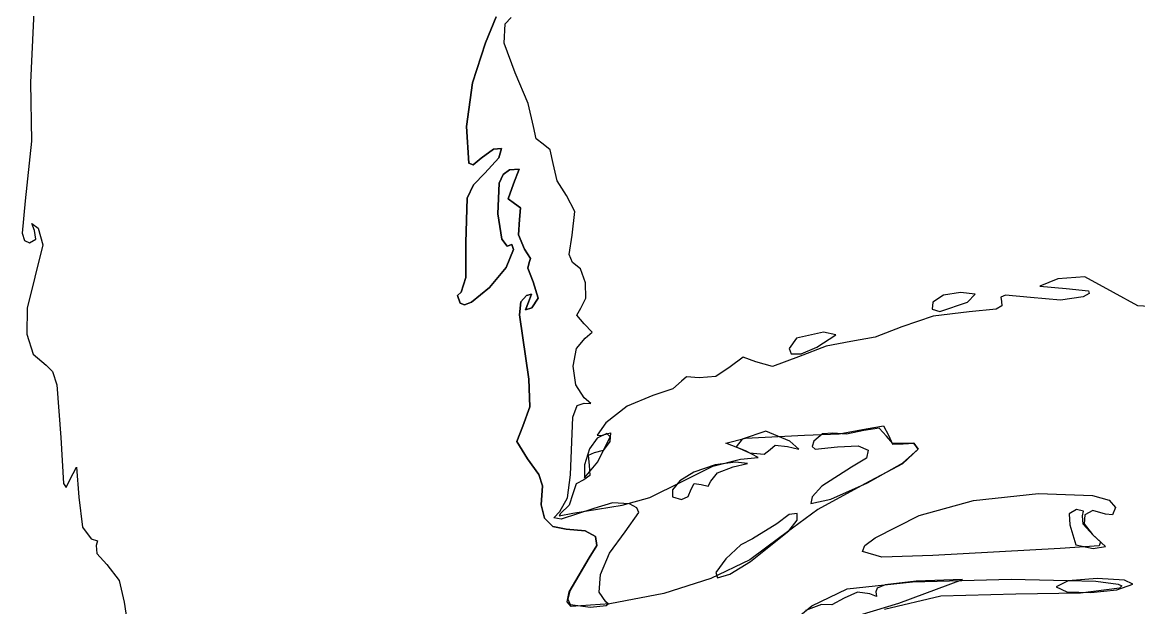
# Model space of a CAD drawing. Extents: x 16 to 127, y 24 to 199.
# Drawn here: x 16.29 to 56.22, y 128.07 to 148.99 of the extents above; entities that cross this region are included whole.
import ezdxf

# ---------------------------------------------------------------- set-up
doc = ezdxf.new("R2010")
doc.units = 0

msp = doc.modelspace()

# ---------------------------------------------------------------- linework, layer by layer
at = {"layer": 'Layer 1'}
for p, q in [((16.735656, 150.039567), (16.585505, 146.843487)), ((32.864093, 148.254599), (33.236141, 149.188843)), ((33.236141, 149.188843), (32.864093, 148.254599)), ((33.521451, 148.245779), (33.559771, 148.934049)), ((33.559771, 148.934049), (33.778979, 149.160268)), ((32.39018, 146.829949), (32.864093, 148.254599)), ((32.864093, 148.254599), (32.39018, 146.829949)), ((33.917841, 147.183917), (33.521451, 148.245779)), ((34.37998, 146.092158), (33.917841, 147.183917)), ((16.585505, 146.843487), (16.627441, 144.747853)), ((32.183231, 145.262688), (32.39018, 146.829949)), ((32.39018, 146.829949), (32.183231, 145.262688)), ((34.572244, 145.269744), (34.37998, 146.092158)), ((32.257579, 143.955073), (32.183231, 145.262688)), ((32.183231, 145.262688), (32.257579, 143.955073)), ((34.675873, 144.824009), (34.572244, 145.269744)), ((16.627441, 144.747853), (16.400296, 142.610151)), ((34.925022, 144.638624), (34.675873, 144.824009)), ((35.174171, 144.435468), (34.925022, 144.638624)), ((33.142832, 144.457737), (32.706048, 144.133093)), ((32.706048, 144.133093), (33.142832, 144.457737)), ((32.829873, 143.598987), (33.336771, 144.143324)), ((33.336771, 144.143324), (32.829873, 143.598987)), ((33.435946, 144.481285), (33.142832, 144.457737)), ((33.142832, 144.457737), (33.435946, 144.481285)), ((33.336771, 144.143324), (33.435946, 144.481285)), ((33.435946, 144.481285), (33.336771, 144.143324)), ((35.2778, 143.946826), (35.174171, 144.435468)), ((32.418082, 143.895007), (32.257579, 143.955073)), ((32.257579, 143.955073), (32.418082, 143.895007)), ((32.706048, 144.133093), (32.418082, 143.895007)), ((32.418082, 143.895007), (32.706048, 144.133093)), ((34.059658, 143.740143), (33.71711, 143.718226)), ((33.71711, 143.718226), (34.059658, 143.740143)), ((33.862455, 143.219398), (34.059658, 143.740143)), ((34.059658, 143.740143), (33.862455, 143.219398)), ((35.418999, 143.326554), (35.2778, 143.946826)), ((32.42688, 143.177875), (32.829873, 143.598987)), ((32.829873, 143.598987), (32.42688, 143.177875)), ((33.489998, 143.548297), (33.347222, 143.237478)), ((33.347222, 143.237478), (33.489998, 143.548297)), ((33.71711, 143.718226), (33.489998, 143.548297)), ((33.489998, 143.548297), (33.71711, 143.718226)), ((32.202281, 142.706591), (32.42688, 143.177875)), ((32.42688, 143.177875), (32.202281, 142.706591)), ((33.347222, 143.237478), (33.301185, 142.142367)), ((33.301185, 142.142367), (33.347222, 143.237478)), ((33.666266, 142.681103), (33.862455, 143.219398)), ((33.862455, 143.219398), (33.666266, 142.681103)), ((35.758636, 142.806295), (35.418999, 143.326554)), ((16.400296, 142.610151), (16.293669, 141.458066)), ((32.155715, 141.127072), (32.202281, 142.706591)), ((32.202281, 142.706591), (32.155715, 141.127072)), ((33.892088, 142.521956), (33.666266, 142.681103)), ((33.666266, 142.681103), (33.892088, 142.521956)), ((36.056161, 142.229944), (35.758636, 142.806295)), ((33.301185, 142.142367), (33.441635, 141.237844)), ((33.441635, 141.237844), (33.301185, 142.142367)), ((34.11522, 142.356283), (33.892088, 142.521956)), ((33.892088, 142.521956), (34.11522, 142.356283)), ((34.074827, 141.947986), (34.11522, 142.356283)), ((34.11522, 142.356283), (34.074827, 141.947986)), ((35.95972, 141.381072), (36.056161, 142.229944)), ((16.725911, 141.551817), (16.629249, 141.799775)), ((16.629249, 141.799775), (16.854322, 141.640011)), ((34.037212, 141.400563), (34.074827, 141.947986)), ((34.074827, 141.947986), (34.037212, 141.400563)), ((16.293669, 141.458066), (16.377178, 141.194199)), ((16.780062, 141.239387), (16.725911, 141.551817)), ((16.854322, 141.640011), (17.028285, 141.040465)), ((34.256508, 140.889652), (34.037212, 141.400563)), ((34.037212, 141.400563), (34.256508, 140.889652)), ((35.846434, 140.691964), (35.95972, 141.381072)), ((16.377178, 141.194199), (16.554813, 141.110844)), ((16.554813, 141.110844), (16.780062, 141.239387)), ((17.028285, 141.040465), (16.743197, 139.883177)), ((32.159154, 139.869595), (32.155715, 141.127072)), ((32.155715, 141.127072), (32.159154, 139.869595)), ((33.441635, 141.237844), (33.635266, 140.996897)), ((33.635266, 140.996897), (33.441635, 141.237844)), ((33.635266, 140.996897), (33.798734, 141.05559)), ((33.798734, 141.05559), (33.635266, 140.996897)), ((33.798734, 141.05559), (33.866688, 140.871661)), ((33.866688, 140.871661), (33.798734, 141.05559)), ((33.866688, 140.871661), (33.602931, 140.233816)), ((33.602931, 140.233816), (33.866688, 140.871661)), ((34.472364, 140.54759), (34.256508, 140.889652)), ((34.256508, 140.889652), (34.472364, 140.54759)), ((34.426547, 140.405288), (34.472364, 140.54759)), ((34.472364, 140.54759), (34.426547, 140.405288)), ((35.966775, 140.405288), (35.846434, 140.691964)), ((33.602931, 140.233816), (33.003617, 139.510114)), ((33.003617, 139.510114), (33.602931, 140.233816)), ((34.370455, 140.204293), (34.426547, 140.405288)), ((34.426547, 140.405288), (34.370455, 140.204293)), ((34.560955, 139.721251), (34.370455, 140.204293)), ((34.370455, 140.204293), (34.560955, 139.721251)), ((36.258082, 140.185232), (35.966775, 140.405288)), ((36.433765, 139.682534), (36.258082, 140.185232)), ((16.743197, 139.883177), (16.470665, 138.781517)), ((31.99379, 139.346601), (32.159154, 139.869595)), ((32.159154, 139.869595), (31.99379, 139.346601)), ((53.329803, 139.820029), (52.687042, 139.559723)), ((54.295136, 139.89032), (53.329803, 139.820029)), ((55.324763, 139.336723), (54.295136, 139.89032)), ((31.863174, 139.232169), (31.99379, 139.346601)), ((31.99379, 139.346601), (31.863174, 139.232169)), ((33.003617, 139.510114), (32.356677, 138.988289)), ((32.356677, 138.988289), (33.003617, 139.510114)), ((34.747222, 139.137316), (34.560955, 139.721251)), ((34.560955, 139.721251), (34.747222, 139.137316)), ((36.450566, 139.133402), (36.433765, 139.682534)), ((52.687042, 139.559723), (53.622256, 139.483832)), ((53.622256, 139.483832), (54.428001, 139.39158)), ((54.428001, 139.39158), (54.452717, 139.302758)), ((31.950045, 138.956076), (31.863174, 139.232169)), ((31.863174, 139.232169), (31.950045, 138.956076)), ((32.105327, 138.892998), (31.950045, 138.956076)), ((31.950045, 138.956076), (32.105327, 138.892998)), ((32.356677, 138.988289), (32.105327, 138.892998)), ((32.105327, 138.892998), (32.356677, 138.988289)), ((34.072358, 138.532346), (34.126079, 139.002902)), ((34.126079, 139.002902), (34.072358, 138.532346)), ((34.126079, 139.002902), (34.321419, 139.233712)), ((34.321419, 139.233712), (34.126079, 139.002902)), ((34.395855, 138.994176), (34.284995, 138.711998)), ((34.284995, 138.711998), (34.395855, 138.994176)), ((34.321419, 139.233712), (34.507333, 139.271504)), ((34.507333, 139.271504), (34.321419, 139.233712)), ((34.507333, 139.271504), (34.395855, 138.994176)), ((34.395855, 138.994176), (34.507333, 139.271504)), ((34.518622, 138.784626), (34.747222, 139.137316)), ((34.747222, 139.137316), (34.518622, 138.784626)), ((36.265226, 138.774043), (36.450566, 139.133402)), ((48.859753, 138.994176), (48.83782, 138.741565)), ((49.240797, 139.241738), (48.859753, 138.994176)), ((49.112386, 138.657361), (50.094476, 138.994176)), ((49.850706, 139.341662), (49.240797, 139.241738)), ((50.369466, 139.270445), (49.850706, 139.341662)), ((50.094476, 138.994176), (50.369466, 139.270445)), ((51.452054, 139.241121), (51.290085, 139.168029)), ((51.290085, 139.168029), (51.315441, 139.016754)), ((51.315441, 139.016754), (51.322667, 138.856455)), ((52.350139, 139.154337), (51.452054, 139.241121)), ((53.426949, 139.063717), (52.350139, 139.154337)), ((54.236795, 139.179737), (53.426949, 139.063717)), ((54.452717, 139.302758), (54.236795, 139.179737)), ((56.196301, 138.859283), (55.324763, 139.336723)), ((16.470665, 138.781517), (16.452331, 137.841915)), ((34.284995, 138.711998), (34.518622, 138.784626)), ((34.518622, 138.784626), (34.284995, 138.711998)), ((36.12945, 138.522865), (36.265226, 138.774043)), ((48.83782, 138.741565), (49.112386, 138.657361)), ((50.155507, 138.641398), (48.876025, 138.486617)), ((51.126396, 138.738721), (50.155507, 138.641398)), ((51.322667, 138.856455), (51.126396, 138.738721)), ((56.803255, 138.821315), (56.196301, 138.859283)), ((34.408555, 136.237921), (34.072358, 138.532346)), ((34.072358, 138.532346), (34.408555, 136.237921)), ((36.386581, 138.217712), (36.12945, 138.522865)), ((36.67361, 137.914764), (36.386581, 138.217712)), ((48.876025, 138.486617), (47.753441, 138.114348)), ((16.452331, 137.841915), (16.679002, 137.136601)), ((36.424329, 137.703361), (36.67361, 137.914764)), ((44.949914, 137.921731), (43.979775, 137.700539)), ((44.714611, 137.381275), (45.393577, 137.820175)), ((45.393577, 137.820175), (44.949914, 137.921731)), ((47.753441, 138.114348), (46.801558, 137.741682)), ((36.108317, 137.329345), (36.424329, 137.703361)), ((43.979775, 137.700539), (43.720439, 137.332906)), ((45.045782, 137.4218), (44.054564, 137.031672)), ((44.147256, 137.147444), (44.714611, 137.381275)), ((45.931696, 137.585181), (45.045782, 137.4218)), ((46.801558, 137.741682), (45.931696, 137.585181)), ((16.679002, 137.136601), (17.141483, 136.737808)), ((35.995439, 136.697724), (36.108317, 137.329345)), ((42.072833, 137.028144), (41.611223, 136.681011)), ((42.531268, 136.859869), (42.072833, 137.028144)), ((44.054564, 137.031672), (43.127022, 136.692432)), ((43.720439, 137.332906), (43.796066, 137.139931)), ((43.796066, 137.139931), (44.147256, 137.147444)), ((17.141483, 136.737808), (17.371064, 136.516914)), ((36.089068, 136.036932), (35.995439, 136.697724)), ((41.611223, 136.681011), (41.095374, 136.33617)), ((43.127022, 136.692432), (42.531268, 136.859869)), ((17.371064, 136.516914), (17.531655, 136.035603)), ((34.445685, 135.249349), (34.408555, 136.237921)), ((34.408555, 136.237921), (34.445685, 135.249349)), ((39.863914, 136.167013), (39.563832, 135.895065)), ((40.052518, 136.323779), (39.863914, 136.167013)), ((40.50597, 136.290838), (40.052518, 136.323779)), ((41.095374, 136.33617), (40.50597, 136.290838)), ((17.531655, 136.035603), (17.674178, 134.154415)), ((36.392578, 135.575404), (36.089068, 136.036932)), ((39.563832, 135.895065), (38.842269, 135.650899)), ((36.137184, 135.296054), (36.392578, 135.378202)), ((36.625677, 135.37044), (36.392578, 135.575404)), ((36.392578, 135.378202), (36.625677, 135.37044)), ((38.842269, 135.650899), (37.928486, 135.273162)), ((34.195477, 134.555523), (34.445685, 135.249349)), ((34.445685, 135.249349), (34.195477, 134.555523)), ((35.977138, 134.880035), (36.137184, 135.296054)), ((37.928486, 135.273162), (37.166573, 134.680054)), ((33.974859, 134.013524), (34.195477, 134.555523)), ((34.195477, 134.555523), (33.974859, 134.013524)), ((35.9001, 132.822678), (35.977138, 134.880035)), ((37.166573, 134.680054), (36.847618, 134.237185)), ((46.478502, 134.464154), (47.094981, 134.567297)), ((47.094981, 134.567297), (47.272252, 134.234142)), ((17.674178, 134.154415), (17.765724, 132.509102)), ((36.847618, 134.237185), (36.999357, 134.220031)), ((37.201995, 134.29595), (36.85507, 134.124428)), ((36.877648, 133.284464), (37.322237, 134.182416)), ((36.999357, 134.220031), (37.325809, 134.319162)), ((37.322237, 134.182416), (37.201995, 134.29595)), ((37.325809, 134.319162), (37.308037, 134.016126)), ((42.887927, 134.378649), (42.03879, 134.098676)), ((42.156971, 134.124781), (44.273639, 134.241551)), ((43.744472, 134.016478), (42.887927, 134.378649)), ((44.273639, 134.241551), (45.503467, 134.283399)), ((44.914813, 134.284722), (44.607367, 134.02424)), ((45.279409, 134.304698), (44.914813, 134.284722)), ((45.772945, 134.272595), (45.279409, 134.304698)), ((45.503467, 134.283399), (46.478502, 134.464154)), ((46.390307, 134.408768), (45.772945, 134.272595)), ((46.944345, 134.481881), (46.390307, 134.408768)), ((47.206283, 134.203098), (46.944345, 134.481881)), ((47.433075, 133.934237), (47.206283, 134.203098)), ((47.272252, 134.234142), (47.416847, 133.919464)), ((34.361988, 133.387122), (33.974859, 134.013524)), ((33.974859, 134.013524), (34.361988, 133.387122)), ((36.85507, 134.124428), (36.580256, 133.743737)), ((37.308037, 134.016126), (37.069339, 133.694701)), ((41.451415, 133.950862), (42.156971, 134.124781)), ((42.156971, 133.674989), (41.451415, 133.950862)), ((42.03879, 134.098676), (41.827388, 133.823156)), ((41.827388, 133.823156), (42.303374, 133.607961)), ((43.038916, 133.724378), (43.220332, 133.884054)), ((43.220332, 133.884054), (43.656277, 133.834445)), ((43.656277, 133.834445), (44.063251, 133.742238)), ((44.063251, 133.742238), (43.744472, 134.016478)), ((44.607367, 134.02424), (44.539281, 133.832654)), ((44.539281, 133.832654), (44.645291, 133.736946)), ((44.645291, 133.736946), (45.453681, 133.815042)), ((45.453681, 133.815042), (46.182995, 133.859586)), ((46.182995, 133.859586), (46.548969, 133.695671)), ((47.416847, 133.919464), (47.801419, 133.927578)), ((47.823644, 133.936045), (47.433075, 133.934237)), ((47.801419, 133.927578), (48.175143, 133.955051)), ((48.181625, 133.956859), (47.823644, 133.936045)), ((48.175143, 133.955051), (48.330586, 133.735667)), ((48.330586, 133.733198), (48.181625, 133.956859)), ((34.763802, 132.834099), (34.361988, 133.387122)), ((34.361988, 133.387122), (34.763802, 132.834099)), ((36.580256, 133.743737), (36.400692, 133.173339)), ((36.745709, 133.610078), (36.533557, 133.515137)), ((36.533557, 133.515137), (36.56297, 133.169106)), ((37.069339, 133.694701), (36.745709, 133.610078)), ((40.995008, 133.126949), (41.980582, 133.373364)), ((41.980582, 133.373364), (42.606675, 133.43951)), ((42.606675, 133.43951), (42.156971, 133.674989)), ((42.303374, 133.607961), (42.822884, 133.562982)), ((42.822884, 133.562982), (43.038916, 133.724378)), ((46.491213, 133.411172), (45.949334, 133.093964)), ((46.548969, 133.695671), (46.491213, 133.411172)), ((48.330586, 133.735667), (47.770022, 133.208925)), ((47.770711, 133.239777), (48.330586, 133.733198)), ((17.991678, 132.644172), (18.229274, 133.094052)), ((18.229274, 133.094052), (18.309178, 132.026811)), ((36.400692, 133.173339), (36.400781, 132.711376)), ((36.400781, 132.711376), (36.877648, 133.284464)), ((36.56297, 133.169106), (36.590531, 132.798424)), ((39.863914, 132.5715), (40.995008, 133.126949)), ((41.072796, 133.182423), (40.304886, 132.919339)), ((41.804193, 133.277761), (41.072796, 133.182423)), ((41.155478, 132.890279), (41.715998, 133.100667)), ((41.715998, 133.100667), (42.2337, 133.229828)), ((42.2337, 133.229828), (41.804193, 133.277761)), ((45.949334, 133.093964), (44.88981, 132.411691)), ((47.770022, 133.208925), (46.422057, 132.496711)), ((46.518057, 132.536707), (47.770711, 133.239777)), ((17.85932, 132.366442), (17.991678, 132.644172)), ((34.897858, 132.423686), (34.763802, 132.834099)), ((34.763802, 132.834099), (34.897858, 132.423686)), ((35.795237, 131.999823), (35.9001, 132.822678)), ((36.373881, 132.644172), (36.098053, 132.497284)), ((36.590531, 132.798424), (36.373881, 132.644172)), ((38.73282, 132.004806), (39.863914, 132.5715)), ((39.804532, 132.60105), (39.542136, 132.282266)), ((40.304886, 132.919339), (39.804532, 132.60105)), ((40.818619, 132.416277), (40.922248, 132.598664)), ((40.922248, 132.598664), (41.155478, 132.890279)), ((17.765724, 132.509102), (17.85932, 132.366442)), ((34.844616, 131.747206), (34.897858, 132.423686)), ((34.897858, 132.423686), (34.844616, 131.747206)), ((36.098053, 132.497284), (35.983356, 132.144286)), ((39.542136, 132.282266), (39.550873, 132.036837)), ((40.113063, 132.048418), (40.216692, 132.312208)), ((40.216692, 132.312208), (40.320321, 132.511968)), ((40.320321, 132.511968), (40.56947, 132.467783)), ((40.56947, 132.467783), (40.818619, 132.416277)), ((44.88981, 132.411691), (44.541172, 132.034307)), ((46.422057, 132.496711), (44.743936, 131.584956)), ((45.213081, 131.947606), (46.518057, 132.536707)), ((18.309178, 132.026811), (18.449055, 130.944576)), ((35.512045, 131.505052), (35.795237, 131.999823)), ((35.983356, 132.144286), (35.853886, 131.729771)), ((37.404037, 131.818848), (36.739712, 131.613002)), ((38.004068, 131.780219), (37.404037, 131.818848)), ((37.747246, 131.731535), (38.73282, 132.004806)), ((38.270328, 131.642299), (38.004068, 131.780219)), ((39.550873, 132.036837), (39.863914, 131.938616)), ((39.863914, 131.938616), (40.113063, 132.048418)), ((44.541172, 132.034307), (44.496242, 131.796094)), ((44.496242, 131.796094), (45.213081, 131.947606)), ((48.365511, 131.361471), (50.318247, 131.898686)), ((50.318247, 131.898686), (52.636506, 132.147108)), ((52.636506, 132.147108), (54.574426, 132.075648)), ((54.574426, 132.075648), (55.167677, 131.910248)), ((55.167677, 131.910248), (55.386146, 131.653219)), ((34.968281, 131.265031), (34.844616, 131.747206)), ((34.844616, 131.747206), (34.968281, 131.265031)), ((35.306596, 131.280768), (35.512045, 131.505052)), ((35.490084, 131.351726), (35.983356, 131.446138)), ((35.542383, 131.434849), (35.490084, 131.351726)), ((35.853886, 131.729771), (35.542383, 131.434849)), ((36.739712, 131.613002), (35.567872, 131.235044)), ((35.983356, 131.446138), (37.747246, 131.731535)), ((37.848846, 130.782915), (38.339207, 131.468231)), ((38.339207, 131.468231), (38.270328, 131.642299)), ((43.71991, 131.407244), (43.282333, 131.073604)), ((44.743936, 131.584956), (43.388872, 130.577951)), ((44.004822, 131.442963), (43.71991, 131.407244)), ((44.004354, 131.204794), (44.004822, 131.442963)), ((46.791201, 130.570989), (48.365511, 131.361471)), ((53.996201, 131.585838), (53.731838, 131.430087)), ((53.731838, 131.430087), (53.760898, 131.027743)), ((54.245879, 131.518369), (53.996201, 131.585838)), ((54.215629, 131.35618), (54.245879, 131.518369)), ((54.297209, 131.391986), (54.270475, 131.064267)), ((54.576487, 131.546404), (54.297209, 131.391986)), ((55.033368, 131.409449), (54.576487, 131.546404)), ((55.282517, 131.391105), (55.033368, 131.409449)), ((55.386146, 131.653219), (55.282517, 131.391105)), ((35.269284, 130.976331), (34.968281, 131.265031)), ((34.968281, 131.265031), (35.269284, 130.976331)), ((35.748053, 130.880282), (35.269284, 130.976331)), ((35.269284, 130.976331), (35.748053, 130.880282)), ((35.567872, 131.235044), (35.306596, 131.280768)), ((43.282333, 131.073604), (42.413088, 130.527504)), ((43.709503, 130.819781), (44.004354, 131.204794)), ((53.760898, 131.027743), (53.975034, 130.322187)), ((54.233267, 131.057465), (54.215629, 131.35618)), ((54.59804, 130.661912), (54.233267, 131.057465)), ((54.270475, 131.064267), (54.571229, 130.681315)), ((18.449055, 130.944576), (18.756148, 130.527504)), ((36.424819, 130.813987), (35.748053, 130.880282)), ((35.748053, 130.880282), (36.424819, 130.813987)), ((36.78888, 130.617683), (36.424819, 130.813987)), ((36.424819, 130.813987), (36.78888, 130.617683)), ((36.837228, 130.295238), (36.78888, 130.617683)), ((36.78888, 130.617683), (36.837228, 130.295238)), ((37.298992, 130.018109), (37.848846, 130.782915)), ((43.388872, 130.577951), (42.316901, 129.779085)), ((42.342885, 129.71929), (43.709503, 130.819781)), ((46.427067, 130.288314), (46.791201, 130.570989)), ((54.571229, 130.681315), (54.854774, 130.423594)), ((55.032177, 130.2627), (54.59804, 130.661912)), ((18.756148, 130.527504), (18.979148, 130.460035)), ((18.979148, 130.460035), (18.937829, 130.297846)), ((18.937829, 130.297846), (18.955467, 130.003673)), ((36.566851, 129.850523), (36.837228, 130.295238)), ((36.837228, 130.295238), (36.566851, 129.850523)), ((41.997207, 130.320247), (41.451415, 129.821948)), ((42.413088, 130.527504), (41.997207, 130.320247)), ((46.345636, 130.078726), (46.427067, 130.288314)), ((53.410942, 130.186015), (48.857284, 129.941893)), ((54.804415, 130.275841), (53.410942, 130.186015)), ((53.975034, 130.322187), (54.592395, 130.186015)), ((54.592395, 130.186015), (55.032177, 130.2627)), ((54.854774, 130.423594), (54.804415, 130.275841)), ((18.955467, 130.003673), (19.32024, 129.618748)), ((35.856003, 128.63485), (36.566851, 129.850523)), ((36.566851, 129.850523), (35.871525, 128.67542)), ((36.97744, 129.25499), (37.298992, 130.018109)), ((42.316901, 129.779085), (40.922072, 129.109601)), ((41.451415, 129.821948), (41.094564, 129.326433)), ((47.032953, 129.872941), (46.345636, 130.078726)), ((48.857284, 129.941893), (47.032953, 129.872941)), ((19.32024, 129.618748), (19.752173, 129.037017)), ((41.594637, 129.268853), (42.342885, 129.71929)), ((19.752173, 129.037017), (19.931957, 128.269019)), ((36.9212, 128.629917), (36.97744, 129.25499)), ((40.922072, 129.109601), (39.238847, 128.582859)), ((41.094564, 129.326433), (41.160417, 129.139984)), ((41.160417, 129.139984), (41.594637, 129.268853)), ((45.790584, 128.749856), (48.132788, 129.000653)), ((48.268144, 129.020436), (47.154909, 128.885278)), ((47.639847, 128.231978), (49.918087, 129.07547)), ((48.132788, 129.000653), (51.660987, 129.090948)), ((49.918087, 129.07547), (48.268144, 129.020436)), ((51.660987, 129.090948), (54.689123, 129.016605)), ((53.701278, 129.027227), (53.269478, 128.81265)), ((54.739504, 129.116392), (53.701278, 129.027227)), ((54.689123, 129.016605), (55.488774, 128.916403)), ((55.717801, 129.056728), (54.739504, 129.116392)), ((56.00633, 128.913192), (55.717801, 129.056728)), ((35.775156, 128.284304), (35.856003, 128.63485)), ((35.871525, 128.67542), (35.805501, 128.371975)), ((37.167279, 128.27925), (36.9212, 128.629917)), ((39.238847, 128.582859), (37.301687, 128.212222)), ((44.5298, 128.134699), (45.790584, 128.749856)), ((46.160913, 128.626207), (45.684751, 128.410836)), ((46.605854, 128.563236), (46.160913, 128.626207)), ((46.870201, 128.768272), (46.823518, 128.633439)), ((46.823518, 128.633439), (46.844332, 128.475703)), ((47.154909, 128.885278), (46.870201, 128.768272)), ((54.139032, 128.587842), (51.826969, 128.559356)), ((53.269478, 128.81265), (53.649536, 128.643416)), ((53.649536, 128.643416), (54.511036, 128.613948)), ((55.531138, 128.773492), (54.139032, 128.587842)), ((54.511036, 128.613948), (55.43597, 128.708966)), ((55.43597, 128.708966), (56.00633, 128.913192)), ((55.488774, 128.916403), (55.617789, 128.850319)), ((55.617789, 128.850319), (55.531138, 128.773492)), ((19.931957, 128.269019), (20.029588, 127.636885)), ((35.921752, 128.116751), (35.775156, 128.284304)), ((35.805501, 128.371975), (35.888371, 128.187263)), ((35.888371, 128.187263), (36.611654, 128.085927)), ((37.301687, 128.212222), (35.921752, 128.116751)), ((37.248291, 128.212779), (37.167279, 128.27925)), ((37.170586, 128.154146), (37.248291, 128.212779)), ((44.874067, 128.19035), (44.30583, 127.968056)), ((45.241044, 128.175445), (44.874067, 128.19035)), ((45.684751, 128.410836), (45.241044, 128.175445)), ((45.832036, 127.685921), (47.639847, 128.231978)), ((46.844332, 128.475703), (46.605854, 128.563236)), ((49.142813, 128.479584), (47.129377, 128.011139)), ((51.826969, 128.559356), (49.142813, 128.479584)), ((36.611654, 128.085927), (37.170586, 128.154146)), ((43.331722, 127.164471), (44.5298, 128.134699))]:
    msp.add_line(p, q, dxfattribs=at)

doc.saveas('drawing.dxf')
